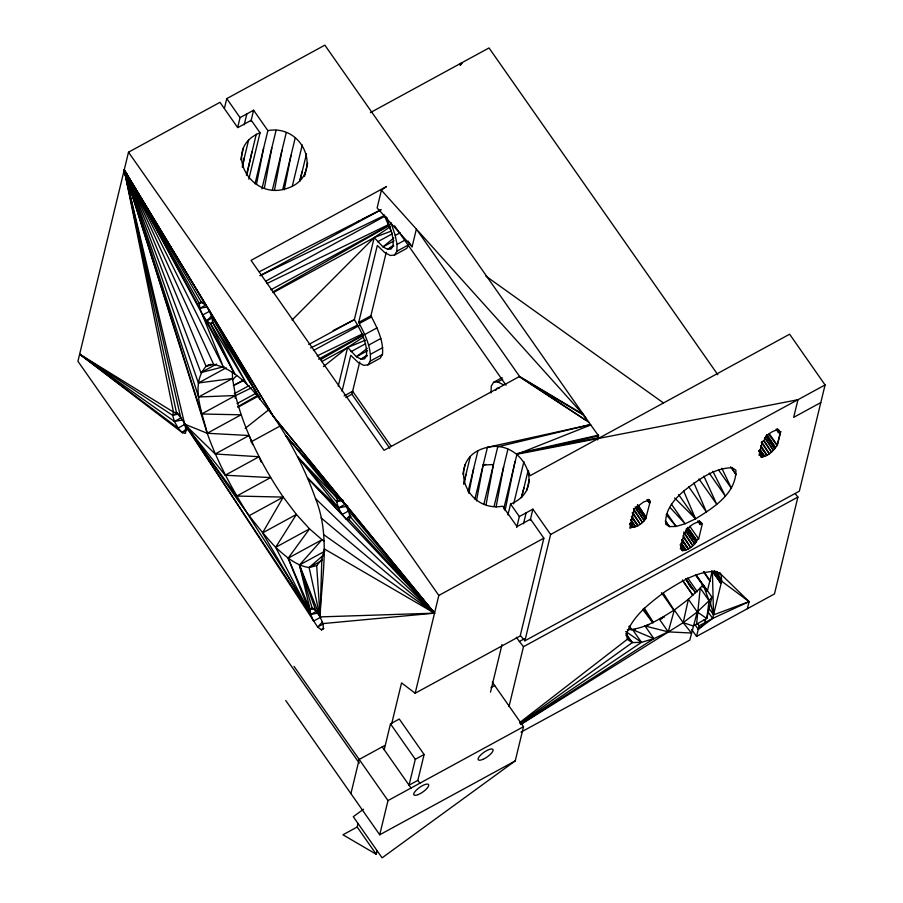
<?xml version="1.0" encoding="UTF-8"?>
<svg xmlns="http://www.w3.org/2000/svg" width="903" height="903" viewBox="0 0 903 903"><rect width="100%" height="100%" fill="white"/><g stroke="black" fill="none" stroke-linecap="round" stroke-linejoin="round"><path stroke-width="1.35" d="M322.935 623.589L434.535 613.16L324.358 548.934L321.84 559.307L320.08 616.907L322.935 623.589L323.455 628.522L321.423 629.842L317.63 627.021L180.668 417.423L176.514 412.852L124.23 169.922L273.383 416.351C290.856 441.849 305.27 469.458 315.531 498.637C330.904 536.54 321.513 577.57 320.08 616.907L434.535 613.16L273.383 416.351C257.253 395.954 240.649 370.388 213.627 364.383L206.065 366.313C189.878 384.644 202.362 412.739 207.227 433.271C230.592 499.359 277.108 553.697 310.666 614.469L313.522 621.151L320.7 617.234M342.045 391.247L350.736 355.308L358.051 362.34L363.728 365.331L367.939 364.902L370.275 361.098C371.551 347.305 364.902 334.302 358.694 322.427L377.319 245.447L384.622 252.49L390.299 255.481L394.521 255.052L406.711 248.404L408.472 245.548M367.939 364.902L380.14 358.254L382.477 354.45C383.752 340.657 377.104 327.642 370.896 315.779L386.247 252.309M394.521 255.052L396.857 251.237L397.083 244.431L395.232 235.457L390.999 222.691M491.04 392.918L491.266 386.1L493.614 382.296L502.147 377.635M696.585 624.097L700.22 588.056L703.065 584.467L711.936 597.131L706.756 618.555L693.199 625.948L683.187 622.664L674.327 609.999C659.946 618.736 644.731 629.143 627.404 629.797M702.455 587.018L703.065 584.467L709.081 600.721L706.756 618.555L697.263 611.929L688.402 599.265L700.22 588.056L709.081 600.721L697.263 611.929L683.187 622.664L520.783 724.522M235.141 398.246L235.502 395.514L232.522 378.504L232.398 371.505M264.421 188.016L271.814 147.923M486.074 504.619L493.467 464.526L483.139 465.056L476.445 500.973M274.456 190.398L281.984 150.316M496.108 507.001L503.637 466.919M468.849 493.32L473.669 468.465M284.231 189.844L291.003 155.395M505.07 510.59L514.992 461.512M256.486 184.28L263.597 148.34M242.331 167.416L244.318 157.811M463.984 484.019L465.971 474.414M246.801 175.25L252.016 151.862M359.292 763.17L77.929 361.279L128.508 152.201L219.982 102.321L237.715 127.65L251.271 120.268L260.041 132.797C222.42 147.866 248.483 197.949 283.181 189.472C325.385 180.058 306.241 123.621 267.886 130.619L253.619 110.234L240.063 117.627L237.749 127.165M597.594 439.908L598.587 435.822L590.506 424.624L487.812 447.267C445.258 456.275 464.108 513.209 502.723 506.188L517.001 526.573L530.546 519.18L543.854 538.177L520.184 635.983L415.166 693.244L401.564 682.882L391.71 723.608M487.812 447.267C522.408 439.208 547.997 489.065 510.567 504.021L507.926 514.924M224.452 108.168L226.766 98.63L324.854 45.15L590.506 424.624M209.236 310.767L212.092 317.438L212.6 322.382L260.211 399.002L209.236 310.767L124.23 169.922L186.097 430.121L185.307 433.406L182.248 432.616L178.094 428.056L174.426 421.453L172.654 415.346L173.455 412.061L124.23 169.922L273.383 416.351L434.535 613.16L324.109 534.937M244.205 124.84L246.835 113.936M240.661 159.82L243.449 148.002M250.978 121.149L253.619 110.234M242.343 166.005L248.607 140.089M246.406 175.069L256.305 134.141M248.822 179.2L260.041 132.797M255.007 183.828L267.886 130.619M261.915 188.862L276.104 130.201M272.413 189.89L286.274 132.594M282.741 189.517L295.281 137.674M292.358 185.905L302.268 144.954M299.92 180.995L306.523 153.724M305 174.019L307.641 163.116M304.525 176.299L305.519 172.202M381.416 190.194L377.127 207.916L412.095 246.79L416.373 229.08L381.416 190.194L386.574 186.481L251.057 260.369L384.046 450.326L519.564 376.438L416.373 229.08L584.331 415.786M338.253 386.202L347.632 347.441L362.938 337.417M345.815 397.557L351.91 394.227L359.721 361.968M315.531 498.637L434.535 613.16L349.303 519.857L346.244 519.056L342.09 514.496L338.433 507.892L336.65 501.786L337.451 498.501L286.025 435.856L344.664 503.863L348.321 510.455L434.535 613.16L321.129 517.927M349.303 519.857L350.093 516.572L348.321 510.455M350.917 793.613L359.191 759.423L384.43 745.664M377.104 850.716L376.246 854.261L342.948 834.79L357.182 827.035L358.039 823.491M384.215 749.716L390.48 723.845L399.284 719.036L424.105 754.502L417.852 780.373L409.048 785.17L415.301 759.299L424.105 754.502M462.787 474.143L465.101 464.605M463.657 483.974L470.26 456.692M285.743 700.536L379.723 834.778L387.997 800.577L523.514 726.701L492.293 682.092M415.166 693.244L438.824 595.438L543.854 538.177M468.059 491.672L477.958 450.744M474.888 499.178L487.428 447.335M483.895 504.1L497.756 446.804L588.44 425.099M494.065 506.493L507.926 449.197M503.739 508.852L516.934 454.288L590.743 424.986M513.672 503.874L523.909 461.557M521.573 497.598L528.165 470.328L530.05 475.712L789.628 334.212L825.071 384.938L799.336 491.176L524.903 640.791L520.704 635.949M516.708 527.454L519.338 516.55L532.894 509.157L550.627 534.486L524.903 640.791M526.652 490.622L529.293 479.719M523.48 523.763L526.122 512.859M530.253 520.083L532.894 509.157M490.498 692.149L501.989 644.629M508.999 706.541L523.48 646.695L797.902 497.068L795.441 493.941M363.525 809.235L353.276 816.696L382.093 857.85L515.241 760.89L523.514 726.701M646.221 516.776L650.149 501.763L649.28 500.239L643.636 501.921L634.482 508.818L629.797 528.187L632.258 527.352C637.992 526.799 643.579 522.747 646.288 517.701L638.161 505.262M682.397 547.805L681.867 550.119L682.657 550.627C688.402 550.074 693.989 546.022 696.698 540.987L696.631 540.05L698.662 538.944L702.41 523.458L700.378 524.564L697.951 521.11L700.378 524.564L700.909 522.261L700.118 521.753C694.373 522.295 688.786 526.347 686.077 531.393L686.145 532.33L684.113 533.436L680.365 548.911L682.397 547.805L680.783 545.502M712.061 571.622L707.309 591.251L695.739 575.29M691.698 629.504L696.552 636.423L699.114 625.802L712.67 618.408L749.084 601.635L719.352 572.683M695.05 624.707L698.256 629.346L712.67 618.408L721.666 581.205L721.204 574.805L719.589 572.502M758.983 450.541L761.094 454.141L760.552 456.455L761.353 456.963C768.487 456.546 773.442 450.473 777.359 445.281L780.677 431.566L779.244 431.374L777.641 429.072M747.368 608.724L749.084 601.635L721.666 581.205L714.42 570.843M797.902 497.068L774.469 593.948L696.552 636.423M825.071 384.938L797.97 399.713L793.658 417.367L820.759 402.591M299.604 180.893L302.234 171.446M521.257 497.497L523.887 488.049M668.243 631.863L674.327 609.999L688.402 599.265L683.187 622.664L691.484 633.037L668.243 631.863L645.013 625.982L653.874 638.647L668.243 631.863L659.371 619.198L664.258 616.693M697.263 611.929L689.768 640.125L520.986 732.141M761.094 454.141L759.062 455.247L762.38 441.544L764.412 440.438L764.344 439.501C767.053 434.456 772.641 430.404 778.375 429.862L779.176 430.37L778.634 432.672L776.219 429.218M318.849 612.911L310.666 614.469L262.536 532.917L283.26 497.09C262.141 466.05 244.882 432.006 235.502 395.514L198.649 396.981L124.23 169.922L201.335 302.076L205.116 304.898M460.485 65.129L461.918 62.713L459.762 64.497M495.691 390.446L496.966 388.346L499.291 388.109M316.648 611.207L310.666 614.469L275.652 547.331L296.421 514.439L283.26 497.09L236.733 496.052L184.325 424.015L207.227 433.271L249.07 435.517L252.693 444.66M460.191 64.948L461.918 62.713L459.954 64.666M709.081 600.721L711.936 597.131M261.091 461.997L259.048 456.749L215.185 453.983L184.325 424.015C215.524 464.492 240.616 509.902 275.652 547.331C285.337 556.09 295.665 565.65 309.119 567.535L316.693 565.594L321.84 559.307M180.668 417.423L124.23 169.922L202.678 315L206.787 320.87L210.58 323.692L234.611 373.718L206.787 320.87L211.55 315.892M322.405 622.032L317.63 627.021L323.613 623.759M232.692 379.632L236.642 375.659M292.064 320.034L374.203 237.591L390.198 226.777M176.514 412.852L173.455 412.061L79.645 354.19L182.248 432.616L186.289 428.711M350.285 515.15L346.244 519.056L351.03 516.448M698.256 629.346L705.898 622.099L704.272 619.797M324.29 541.089L322.021 539.723L299.469 565.03L315.971 611.038L320.08 616.907L309.119 567.535L323.872 554.769M212.645 321.953L210.58 323.692L247.095 384.576L212.6 322.382L210.58 323.692L212.973 322.382M323.488 628.104L321.423 629.842L323.816 628.533M393.776 237.974L382.996 246.88L374.203 237.591L273.18 292.662M245.153 428.406L269.399 409.251M323.387 366.595L347.632 347.441L365.568 340.171M367.284 348.31L356.425 356.73L347.632 347.441L321.761 361.55M519.53 722.716L627.28 639.324L626.806 632.924C633.917 614.853 650.295 602.775 665.285 591.465C680.704 582.006 697.308 570.843 716.135 571.554L721.204 574.805M520.083 723.292L632.337 642.564L641.502 642.326L653.874 638.647L632.642 629.662L641.502 642.326L520.388 723.924M393.211 245.379L387.68 249.352L382.996 246.88L394.024 240.875M366.753 355.342L361.11 359.202L356.425 356.73L367.555 350.669M203.209 302.234L199.303 303.385L124.23 169.922L201.629 413.992L241.101 414.804L207.227 433.271L124.23 169.922L223.289 366.878L199.823 308.318L199.303 303.385L201.335 302.076M315.971 611.038L312.178 608.216L310.147 609.536L310.666 614.469L184.325 424.015L225.174 475.226L270.618 477.585L236.733 496.052M520.625 724.341L653.874 638.647M674.62 497.948L695.581 518.819C713.246 507.802 736.329 493.602 735.889 470.158L732.198 467.799C714.138 467.788 698.696 479.719 684.903 490.115C674.631 498.749 664.676 509.845 665.737 524.259L669.428 526.618L676.11 526.449L685.117 523.763L695.581 518.819L683.571 490.78M272.92 291.917L389.091 225.592M237.726 406.745L257.242 395.638M320.678 359.552L363.367 335.25M370.388 112.615L489.02 47.938L717.795 374.711M199.303 303.385L201.696 302.076M198.649 396.981L232.522 378.504L198.4 382.974L124.23 169.922L199.823 308.318L205.794 305.067M260.199 275.618L380.931 209.801L259.308 271.701M209.846 311.095L202.678 315L234.611 373.718M265.55 281.284L384.938 216.189M206.787 320.87L212.758 317.619M270.855 289.807L390.254 224.712M377.567 241.835L392.263 233.821M395.232 235.457L400.108 232.793M393.81 246.011L387.68 249.352L391.157 248.991L393.087 245.853L393.279 240.232L391.71 232.681L386.574 217.149M397.083 244.431L404.409 240.435M396.857 251.237L409.048 244.589M213.627 364.383L124.23 169.922L206.065 366.313L208.48 364.993M124.23 169.922L200.906 372.612L216.641 364.033M198.4 382.974L226.235 367.803M184.065 424.794L178.094 428.056L79.645 354.19L172.654 415.346L177.439 412.739M233.617 385.479L243.471 380.107M308.77 344.506L354.348 319.651L374.203 237.591L390.954 231.191M79.645 354.19L174.426 421.453L181.605 417.536M358.694 322.427L370.896 315.779M359.371 323.522L371.573 316.874M234.261 393.697L249.104 385.615M313.42 350.545L359.191 325.588M201.629 413.992L235.502 395.514M182.248 432.616L187.034 430.009M237.049 403.596L255.583 393.494M318.601 359.134L363.085 334.889M364.778 334.528L376.98 327.879M237.986 407.219L258.924 395.796M350.996 351.685L365.602 343.716M368.616 345.127L380.818 338.478M367.25 355.85L361.11 359.202L364.575 358.852L366.505 355.703C367.442 342.7 360.907 330.464 354.348 319.651L333.105 330.588M370.512 354.281L382.714 347.632M370.275 361.098L382.477 354.45M215.185 453.983L249.07 435.517M250.978 441.906L280.551 425.787M344.099 395.909L352.633 391.247L391.259 446.432M225.174 475.226L259.048 456.749M249.375 515.568L283.26 497.09M493.614 382.296L497.824 381.867L502.7 379.204M505.94 383.527L503.502 384.859L497.824 381.867M262.536 532.917L296.421 514.439L309.537 528.865L322.021 539.723L288.147 558.201L310.666 614.469M344.664 503.863L340.51 499.291L337.451 498.501L297.584 456.692L336.65 501.786L341.436 499.178M345.601 503.987L338.433 507.892L307.562 477.924L434.535 613.16L350.093 516.572M275.652 547.331L309.537 528.865L288.147 558.201L310.147 609.536L314.063 608.374M349.269 510.579L342.09 514.496L307.562 477.924M324.877 551.18L299.469 565.03L310.147 609.536L312.54 608.227M309.119 567.535L322.439 560.278M550.627 534.486L797.755 399.758M516.414 637.258L519.372 641.48L524.316 638.782M491.006 687.555L494.709 685.535M718.822 579.523L721.237 582.977L720.707 583.27L711.835 570.606M379.723 834.778L515.241 760.89M357.182 222.014L359.687 220.738M362.182 219.452L380.931 209.801M235.141 395.819L251.542 387.839M317.167 355.906L362.611 333.805M266.938 283.519L388.538 224.599M233.358 385.479L243.483 380.558M310.587 347.948L357.43 325.193M260.064 275.652L384.497 215.445M664.382 616.783L659.371 619.198L661.978 618.713M206.065 366.313L211.054 364.202M749.084 601.635L713.528 614.864L708.674 607.945M645.013 625.982L648.93 624.752M200.906 372.612L224.091 366.618M598.587 435.822L516.934 454.288L797.97 399.713M172.654 415.346L179.155 413.879M336.65 501.786L343.151 500.318M483.139 465.056L485.893 464.447M199.823 308.318L206.64 307.031M516.753 453.633L520.162 452.99M174.426 421.453L182.429 419.963M347.757 506.154L338.433 507.892L297.584 456.692M632.642 629.662L635.362 629.526M582.966 414.274L519.564 376.438L588.812 422.198M627.28 639.324L632.337 642.564L625.892 633.353M586.273 420.527L519.327 376.777L582.74 414.59L586.07 418.27M625.723 631.457L641.502 642.326M485.904 276.126L663.457 402.941M669.981 507.43L685.117 523.763L671.414 504.19M625.835 635.136L632.337 642.564M286.025 435.856L340.51 499.291M666.245 514.631L676.11 526.449L667.238 513.784M519.372 641.48L523.48 646.695M761.127 447.572L766.997 455.281L760.969 445.811M681.596 540.129L688.3 548.945L682.284 539.475M632.032 517.95L637.89 525.67L631.874 516.189M642.62 609.367L652.869 622.81M712.625 571.633L721.237 582.977M768.78 434.399L777.043 445.45L780.677 431.566L778.634 432.672L776.32 429.218M628.996 626.422L631.536 629.809M759.75 449.671L764.739 456.342L759.897 449.434M681.054 543.335L686.043 550.006L681.212 543.098M630.655 520.06L635.633 526.731L630.802 519.823M665.263 520.975L669.428 526.618L666.211 522.013M680.817 546.089L684.102 550.593L680.072 544.836M707.726 611.557L712.67 618.408M704.25 619.819L705.898 622.099M685.704 578.992L695.57 592.752L685.941 578.857M769.3 433.767L777.359 445.281M766.523 434.659L775.395 447.324L766.703 434.704M765.868 436.059L774.729 448.723L766.229 436.002M764.548 437.729L773.408 450.383L765.067 437.594M763.498 440.641L771.557 452.155L764.085 440.506M761.285 442.323L769.345 453.837L761.782 441.939M760.552 446.071L766.997 455.281M758.768 451.173L762.798 456.929L759.13 450.913M730.583 466.761L736.227 474.82L731.656 467.765M718.574 470L731.475 488.421L721.836 468.262M709.227 473.104L725.346 496.131L712.862 471.298M699.001 478.974L716.734 504.303L703.889 476.163M688.752 486.785L706.485 512.114L693.876 482.879M678.661 494.652L695.581 518.819M689.79 526.28L698.662 538.944M687.759 527.386L696.631 540.05M687.826 528.323L696.698 540.987L688.007 528.368M686.37 528.571L696.044 542.387L686.754 528.503M685.851 531.382L694.723 544.046L685.614 530.095M713.991 572.615L717.208 577.22M684 533.142L692.861 545.807L683.898 531.833M683.39 537.138L690.648 547.5L683.097 535.603M681.855 539.734L688.3 548.945M703.46 571.847L709.927 581.08M695.999 575.087L707.309 591.251L696.247 574.918M637.428 505.037L646.288 517.701L637.608 505.093M687.668 577.931L697.364 591.781M636.773 506.448L645.634 519.112L637.123 506.38M635.452 508.107L644.313 520.771L635.204 506.82M688.425 583.778L691.664 588.395M633.59 509.868L642.462 522.532L633.5 508.558M682.408 580.29L692.906 595.303L682.533 580.166M632.19 512.712L640.25 524.225L632.687 512.328M631.445 516.46L637.89 525.67M630.238 524.801L631.829 527.07M697.5 623.488L699.114 625.802M661.481 592.707L674.417 611.173M408.066 241.033L412.095 246.79M643.41 608.791L653.106 622.641M629.368 626.163L631.784 629.628M226.766 98.63L240.063 117.627M510.567 504.021L519.338 516.55M351.91 394.227L389.735 448.26M128.508 152.201L438.824 595.438M390.48 723.845L415.301 759.299M417.852 780.373L419.85 783.217M382.229 746.86L411.034 788.026M294.017 666.346L387.997 800.577M357.182 827.035L376.246 854.261M394.577 225.784L506.041 385.209M687.014 581.374L692.624 589.467M777.675 429.083L779.244 431.374M703.934 571.531L710.085 580.979M663.31 593.169L674.631 611.026M644.302 608.159L653.366 622.46M212.092 317.438L260.211 399.002M714.126 570.989L720.707 583.27L721.666 581.205L717.005 571.667M384.091 214.869L391.71 232.681M386.461 217.363L388.55 223.944M312.178 608.216L299.469 565.03L320.08 616.907L316.693 565.594M710.074 601.748L713.528 614.864L712.411 571.701M598.362 435.167L598.237 437.797L520.817 452.73L598.362 435.167M633.692 527.307L630.418 522.814L633.692 527.307M682.657 550.627L681.043 548.347L682.657 550.627M632.258 527.352L629.831 523.909L632.258 527.352M700.988 523.266L699.373 520.963L700.988 523.266M650.149 501.763L648.535 499.461L650.149 501.763M649.539 503.061L647.214 499.596L649.539 503.061M761.353 456.963L759.942 454.581L761.353 456.963M482.755 759.423A8.962 2.822 -35 0 0 493.038 749.671A8.962 2.822 -35 0 0 480.983 754.716A8.962 2.822 -35 0 0 482.755 759.423M418.382 794.516A8.962 2.811 -35 0 0 428.665 784.763A8.962 2.811 -35 0 0 416.622 789.82A8.962 2.811 -35 0 0 418.382 794.516"/></g></svg>
